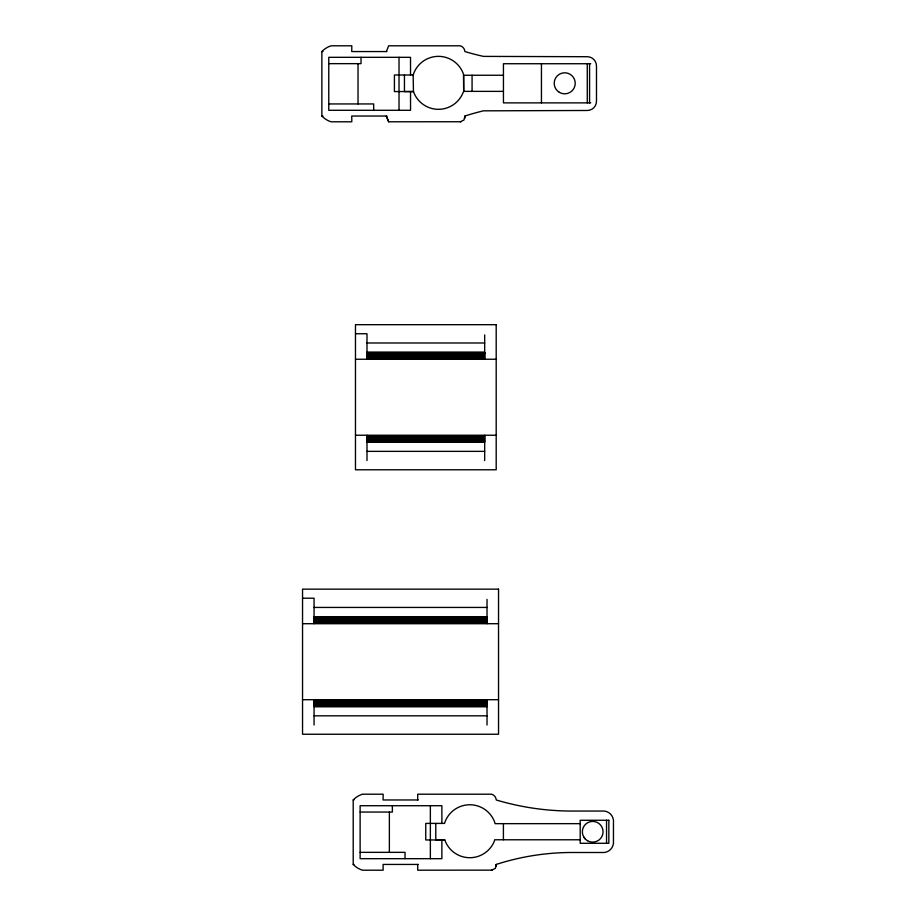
<?xml version="1.0" encoding="UTF-8"?>
<svg xmlns="http://www.w3.org/2000/svg" width="916" height="916" viewBox="0 0 916 916"><rect width="100%" height="100%" fill="white"/><g stroke="black" fill="none" stroke-linecap="round" stroke-linejoin="round"><path stroke-width="1.37" d="M460.29 121.794L463.977 120.019L464.893 116.034A246.37 246.37 0 0 1 483.43 110.836L587.27 110.481A9.217 9.217 0 0 0 596.488 101.264L596.488 65.918A9.217 9.217 0 0 0 587.27 56.712L483.476 56.391A264.38 264.38 0 0 1 464.893 51.559A6.481 6.481 0 0 0 460.29 45.8L388.659 45.8L386.357 51.559M491.629 870.2L495.316 868.425L496.232 864.441A246.37 246.37 0 0 1 571.996 852.498L604.239 852.498A10.362 10.362 0 0 0 613.457 843.293L613.457 820.267A10.362 10.362 0 0 0 604.239 811.049L571.996 811.049A264.38 264.38 0 0 1 496.232 799.966A6.481 6.481 0 0 0 491.629 794.206L417.696 794.206L417.696 799.966M413.15 74.998L414.078 72.513A26.484 26.484 0 0 1 463.496 74.185L463.679 91.371L462.855 93.157A26.484 26.484 0 0 1 414.479 94.062L413.46 91.543L413.15 74.998L394.407 74.998L394.407 91.577L413.46 91.543L404.448 91.577L404.448 74.998M580.194 823.656L495.041 823.656L494.835 822.591A26.484 26.484 0 0 0 445.416 820.919L444.5 823.404L425.757 823.404L425.757 839.972L444.798 839.949L445.817 842.457A26.484 26.484 0 0 0 494.193 841.552L494.709 839.777L580.194 839.777M444.798 839.949L435.787 839.972L435.787 823.404M386.815 116.034L351.733 116.034L351.813 121.794L331.077 121.794A21.698 21.698 0 0 1 321.871 116.034L321.871 51.559L322.97 51.559M386.815 51.559L351.733 51.559L351.813 45.8L331.077 45.8A21.698 21.698 0 0 0 321.871 51.559M328.775 63.651L361.019 63.651L361.019 57.319M590.728 63.731L503.445 63.731L503.445 102.878L590.728 102.878M503.445 75.249L463.702 75.249L463.702 91.371L503.445 91.371M328.775 103.943L373.682 103.943L373.682 110.286M321.871 116.034L322.97 116.034M388.659 121.794L386.346 116.034L388.659 121.782L460.988 121.748M355.477 333.745L366.995 333.745L366.995 359.244M366.995 342.985L484.679 342.985M366.995 352.339L484.679 352.339M366.847 352.431L484.827 352.431M366.847 352.683L484.827 352.683M366.995 352.855L484.679 352.855M366.847 353.061L484.827 353.061M366.995 353.393L484.679 353.393M366.995 353.942L484.679 353.942M366.995 354.503L484.679 354.503M366.995 355.065L484.679 355.065M366.995 355.648L484.679 355.648M366.995 356.232L484.679 356.232M366.995 356.828L484.679 356.828M366.995 357.423L484.679 357.423M366.995 358.03L484.679 358.03M366.995 358.637L484.679 358.637M355.477 359.244L496.197 359.244M355.477 435.237L496.197 435.237M366.995 435.856L484.679 435.856M366.995 436.463L484.679 436.463M366.995 437.069L484.679 437.069M366.995 437.665L484.679 437.665M366.995 438.26L484.679 438.26M366.995 438.844L484.679 438.844M366.995 439.417L484.679 439.417M366.995 439.989L484.679 439.989M366.995 440.55L484.679 440.55M366.995 441.088L484.679 441.088M366.995 441.627L484.679 441.627M366.847 442.05L484.827 442.05M366.995 451.359L484.679 451.359M302.543 598.205L314.062 598.205L314.062 623.704M314.062 607.434L487.026 607.434M314.062 616.789L487.026 616.789M313.993 616.88L487.094 616.88M314.062 617.315L487.026 617.315M314.062 617.842L487.026 617.842M314.062 618.392L487.026 618.392M314.062 618.953L487.026 618.953M314.062 619.525L487.026 619.525M314.062 620.098L487.026 620.098M314.062 620.682L487.026 620.682M314.062 621.277L487.026 621.277M314.062 621.872L487.026 621.872M314.062 622.479L487.026 622.479M314.062 623.086L487.026 623.086M302.543 623.704L498.533 623.704M302.543 699.698L498.533 699.698M314.062 700.305L487.026 700.305M314.062 700.912L487.026 700.912M314.062 701.519L487.026 701.519M314.062 702.114L487.026 702.114M314.062 702.709L487.026 702.709M314.062 703.293L487.026 703.293M314.062 703.877L487.026 703.877M314.062 704.438L487.026 704.438M314.062 704.999L487.026 704.999M314.062 705.549L487.026 705.549M313.993 705.881L487.094 705.881M314.062 706.076L487.026 706.076M313.993 706.259L487.094 706.259M313.993 706.511L487.094 706.511M314.062 706.602L487.026 706.602M314.062 715.82L487.026 715.82M418.165 864.441L383.083 864.441L383.151 870.2L362.427 870.2A21.698 21.698 0 0 1 353.21 864.441L353.21 799.966L353.965 799.966M418.165 799.966L383.083 799.966L383.151 794.206L362.427 794.206A21.698 21.698 0 0 0 353.21 799.966M360.125 812.057L392.357 812.057L392.357 805.714M360.125 852.349L405.021 852.349L405.021 858.681M353.21 864.441L353.965 864.441M496.094 864.441L496.232 864.441A4.717 4.717 0 0 1 496.232 866.536M492.327 870.143L417.696 870.189L417.696 864.441M583.732 836.938L585.381 839.09M606.541 820.267L606.541 843.293M589.572 63.731L589.572 102.878M587.27 63.731L587.27 102.878M541.448 63.731L541.448 102.878M503.411 823.656L503.411 839.777M487.026 599.408L487.026 623.704M487.026 699.698L487.026 725.014M484.679 334.947L484.679 359.244M484.679 435.237L484.679 460.553M472.072 75.249L472.072 91.371M441.878 823.404L441.878 805.714L360.125 805.714L360.125 858.681L441.878 858.681L441.878 839.972M430.36 805.714L430.36 858.681M410.528 74.998L410.528 57.319L328.775 57.319L328.775 110.286L410.528 110.286L410.528 91.577M399.021 57.319L399.021 110.286M389.369 812.057L389.369 852.349M366.995 435.237L366.995 460.553M358.03 63.651L358.03 103.943M314.062 699.698L314.062 725.014M464.893 116.034A4.717 4.717 0 0 1 464.881 118.141M496.197 324.688L355.477 324.688L355.477 469.782L496.197 469.782L496.197 324.688M498.533 589.148L302.543 589.148L302.543 734.243L498.533 734.243L498.533 589.148M608.842 820.267L580.194 820.267L580.194 843.293L608.842 843.293L608.842 820.267M587.534 840.739A10.362 10.362 0 0 0 603.072 831.762A10.362 10.362 0 0 0 587.534 822.786A10.362 10.362 0 0 0 587.534 840.739M559.344 92.344A10.511 10.511 0 0 0 575.214 83.436A10.511 10.511 0 0 0 559.55 74.15A10.511 10.511 0 0 0 559.344 92.344"/></g></svg>
